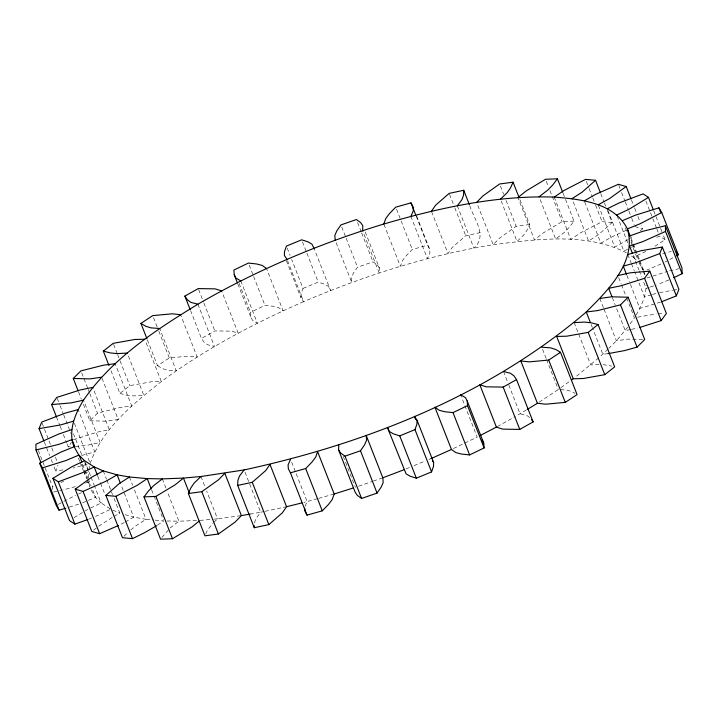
<?xml version="1.0" encoding="UTF-8"?>
<svg xmlns="http://www.w3.org/2000/svg" width="718" height="718" viewBox="0 0 718 718"><rect width="100%" height="100%" fill="white"/><g stroke="black" fill="none" stroke-linecap="round" stroke-linejoin="round"><path stroke-width="0.54" stroke-dasharray="3.59 2.69" d="M626.464 252.781C585.484 232.102 537.001 239.282 493.185 244.694C427.865 255.393 364.412 275.748 303.606 301.677L300.959 297.808L301.102 293.815L303.014 288.403L291.688 259.512M469.805 205.752C473.772 219.008 488.123 236.087 473.862 248.078L457.285 205.77M365.247 231.923L379.4 268.038L379.203 272.993L362.626 230.684M88.852 469.778L89.714 465.569M254.45 522.857L256.012 518.414L260.715 512.23L263.946 511.539M62.933 469.895L55.663 470.945L57.88 465.345M90.145 463.469C102.584 428.359 133.045 403.884 161.326 381.545C205.195 349.11 253.696 323.45 303.606 301.677L287.029 259.377M205.761 533.968L207.385 530.261L213.022 523.18M305.06 506.325L307.133 501.613L290.961 460.346M519.931 199.721L529.633 224.492L527.191 230.047L523.817 234.948L517.041 241.481L500.464 199.173M636.085 315.04C641.345 305.931 646.218 295.78 646.092 285.064M379.4 268.038L377.255 264.915L372.992 261.846L357.51 267.222L353.4 273.19L351.398 277.758L351.766 282.515L335.18 240.207M66.998 443.778L68.219 446.874L71.468 442.387M627.72 327.211L616.403 340.799L608.864 348.293M630.18 323.818L634.479 317.877L627.2 299.298M161.882 537.45L170.274 527.883L178.917 521.205L198.94 520.433M565.524 199.451L574.014 221.117L569.392 227.202L564.312 232.426L555.669 239.094L539.083 196.795M410.867 216.387L427.452 258.686L429.929 253.032L429.642 249.191L427.569 245.17L412.311 249.469L406.128 255.823L402.331 260.822L400.393 266.324L383.816 224.016M83.387 404.27L89.858 420.775L97.504 413.164L120.4 407.42L131.744 406.011L115.167 363.712M608.11 349.047L599.611 357.124M123.945 536.292L128.387 532.02M213.776 522.453L217.536 518.827L241.392 515.614M607.257 210.203L612.113 222.58L598.821 234.382L588.572 240.997L571.986 198.689M598.803 357.833L575.881 376.69M480.315 232.587L465.74 235.692L452.196 247.513L448.014 253.58L431.437 211.28M130.784 529.956L135.765 525.926L146.014 519.311L153.787 520.003M111.03 370.739L119.924 393.446L129.796 385.629L151.327 381.796L161.326 381.545L145.557 341.301M93.502 530.162L97.747 526.877M98.599 526.222L113.094 516.888M640.223 230.801L642.772 228.836L641.56 225.739M560.955 387.612L569.742 381.294M529.633 224.492L516.179 226.296L499.477 238.223L493.185 244.694L476.608 202.386M157.493 525.136L163.785 520.909L154.9 520.11M628.07 239.579L614.752 247.127L598.166 204.818M628.959 238.977L633.393 235.998M147.396 339.91L157.511 365.704L169.304 357.932L188.816 356.119L197.172 357.026L180.586 314.717M539.227 402.08L558.317 389.506L567.094 390.134L572.3 391.786L575.163 393.473M74.089 517.66L84.132 511.512M654.995 246.193L665.065 239.686L663.046 234.526M526.465 409.924L516.287 415.928M124.322 522.507L119.421 525.02M125.255 521.977L133.701 517.139L146.014 519.311L134.284 489.38M574.014 221.117L562.095 221.584L542.745 233.26L534.533 239.92L517.947 197.612M85.047 510.992L87.775 509.43M197.926 304.199L214.502 346.507L207.583 344.73L204.074 342.208L201.471 338.402L214.826 330.908L231.734 331.169L238.179 333.215L221.602 290.907M497.35 426.564L515.345 416.458M58.167 504.458L62.888 501.855M63.83 501.335L75.561 495.357M114.063 516.359L119.834 513.182L112.959 495.635M669.804 259.494L673.583 257.412M612.113 222.58L602.088 221.683L580.683 232.749L570.792 239.399L554.215 197.091M627.64 249.227L623.861 251.085L607.275 208.776M631.418 247.378L634.254 245.978M109.773 509.681L95.557 516.413M661.009 263.982L646.999 269.986M664.976 262.034L666.968 261.056M240.808 280.917L257.385 323.226L252.521 320.363L250.815 317.051L250.465 312.375L264.978 305.383L273.181 306.272L278.772 307.708L283.107 310.831L266.531 268.523M453.453 448.526L477.192 437.082L461.019 395.806M52.531 489.416L52.477 486.58L55.313 485.233M60.976 482.559L63.803 481.213M90.603 508.003L101.166 503.004L110.725 509.224M645.895 251.39L633.411 257.304L630.808 255.608M626.141 230.307L612.14 236.725L600.876 243.16L584.299 200.861M82.588 502.815L95.539 497.377L101.166 503.004L94.704 486.499M668.88 279.939L657.338 284.624M303.014 288.403L318.236 282.129L324.572 284.131L328.494 286.455L330.603 290.548L314.017 248.24M405.975 468.935L409.978 467.283M413.981 465.632L424.975 461.1M428.969 459.448L430.971 458.623M88.844 519.132L91.724 517.965M78.549 493.975L81.565 492.754M656.683 237.245L659.68 236.186L665.065 239.686M646.99 277.983L667.578 271.35M85.559 483.052L88.601 481.966L81.735 464.42M660.596 302.107L639.846 308.426L629.74 282.623M358.542 486.221L372.265 481.455M373.315 481.087L382.82 477.793M73.415 439.694L96.966 432.227L109.324 429.705L92.739 387.397M84.365 473.27L87.408 472.229M649.198 287.388L646.155 288.421L643.319 281.196M650.221 287.038L656.315 284.974M78.702 504.135L66.559 507.994M662.669 253.867L671.24 251.381M651.477 294.802L644.441 296.839L634.73 272.077M652.482 294.506L656.503 293.339M87.129 464.34L73.074 468.073M317.536 498.678L303.885 502.42M318.577 498.391L334.184 493.984M81.753 455.445L94.731 451.882L78.154 409.574M75.39 486.651L62.852 489.99M669.679 270.776L678.923 268.729M637.611 317.176L656.189 313.954M53.608 492.036L61.82 490.215M265.023 511.306L286.563 506.72M659.51 292.639L672.685 290.26M630.404 329.553L625.261 330.603L615.55 305.841M631.436 329.347L637.611 328.081M249.981 514.106L260.715 512.23L244.138 469.922M673.726 290.108L676.841 289.659M607.993 353.651L602.833 354.288L592.727 328.494M200.053 520.388L213.165 519.213M214.26 519.123L217.536 518.827L206.622 490.968M658.226 313.847L664.33 313.533M599.036 364.493L590.752 364.923L578.627 333.96M68.219 446.874L70.247 446.767M75.336 446.506L87.56 445.214L100.098 442.432L83.521 400.123M167.025 520.972L178.917 521.205L167.59 492.315M642.574 339.372L628.026 339.12L616.403 340.799L603.865 308.812M89.858 420.775L106.551 421.188L118.183 419.509L101.597 377.201M603.039 364.591L611.745 366.117M119.924 393.446L126.727 395.187L133.467 395.923L143.824 395.385L127.248 353.076M634.945 226.601L642.772 228.836M125.165 514.707L133.701 517.139L121.171 485.153M112.744 510.103L119.834 513.182M157.511 365.704L162.286 368.522L167.491 370.174L176.26 370.802L159.683 328.494M529.633 417.463L527.003 415.578L520.074 413.801L508.353 383.879M636.229 260.113L633.411 257.304L632.603 255.24M639.047 262.932L643.436 270.282M91.141 490.017L95.539 497.377L91.491 487.055M653.739 210.796L660.21 227.301M660.614 228.333L662.642 233.494M645.931 201.094L656.44 227.929M656.844 228.961L658.46 233.09M631.454 199.945L634.281 207.17M634.685 208.202L636.301 212.331M637.925 216.45L639.944 221.611M618.772 185.325L619.984 188.421M621.6 192.55L624.84 200.807M625.243 201.839L628.474 210.087M628.878 211.119L631.31 217.312M631.714 218.344L634.138 224.537M631.041 238.188L639.541 259.853M639.944 260.885L643.579 270.174M631.014 240.162L632.226 243.258M632.63 244.291L638.697 259.763M639.101 260.796L642.736 270.085M643.14 271.117L644.764 275.245M625.297 227.848L627.317 233.009M630.96 242.298L637.835 259.835M633.213 255.402L638.876 269.842M639.28 270.874L641.704 277.067M617.238 216.028L628.151 243.887M627.855 254.531L631.095 262.788M631.499 263.82L634.326 271.045M600.786 193.689L604.026 201.946M604.43 202.979L605.642 206.075M626.904 275.407L629.336 281.591M586.319 181.439L588.742 187.631M589.146 188.663L592.386 196.92M592.79 197.953L595.213 204.145M595.617 205.168L602.088 221.683M618.71 277.633L621.133 283.825M621.537 284.858L625.584 295.17M612.319 297.584L615.146 304.809M563.091 193.259L565.12 198.419M599.817 298.491L603.461 307.78M546.317 181.34L548.346 186.501M549.961 190.629L562.095 221.584M591.102 324.365L592.323 327.462M574.176 322.615L578.214 332.928M500.41 186.052L503.641 194.309M506.064 200.501L516.179 226.296M542.548 349.262L546.183 358.551M546.595 359.583L558.317 389.506M449.567 194.416L454.413 206.793M454.817 207.825L465.74 235.692M503.498 371.493L507.949 382.847M416.7 216.172L429.642 249.191M416.252 216.271L427.569 245.17M396.542 209.225L412.311 249.469M357.627 222.634L361.262 231.923M361.666 232.955L372.992 261.846M341.741 226.978L345.789 237.299M346.193 238.331L357.51 267.222M302.466 241.885L306.514 252.206M306.918 253.23L318.236 282.129M287.245 248.159L290.072 255.384M286.392 260.661L300.959 297.808M343.24 456.361L355.374 487.316M249.2 265.139L253.248 275.461M253.651 276.493L264.978 305.383M239.139 283.484L250.465 312.375M237.882 284.032L250.815 317.051M198.644 289.632L203.499 302.018M203.903 303.05L214.826 330.908M190.548 310.544L201.471 338.402M153.526 317.688L157.17 326.977M158.786 331.106L169.304 357.932M200.959 476.519L205.007 486.84M113.623 344.362L117.258 353.642M117.662 354.674L119.682 359.835M120.094 360.867L129.796 385.629M162.331 478.906L165.975 488.186M151.651 489.945L153.679 495.106M154.083 496.138L163.381 519.877M129.428 477.003L132.668 485.251M81.735 372.92L87.802 388.402M88.206 389.434L89.418 392.531M89.822 393.563L97.504 413.164M78.531 391.884L81.358 399.109M103.248 470.873L106.488 479.121M106.892 480.154L112.555 494.603M97.783 476.196L100.206 482.388M100.61 483.42L105.061 494.774M74.376 423.225L89.741 462.437M84.589 460.696L90.656 476.178M91.06 477.21L94.291 485.467M73.469 433.708L82.364 456.406M84.787 462.598L88.431 471.888L88.565 479.723M57.243 398.418L59.666 404.611M60.07 405.643L63.31 413.9M63.714 414.932L70.992 433.501M82.597 464.358L84.616 469.509M85.02 470.541L87.856 477.766M88.26 478.798L91.087 486.023M78.459 458.147L79.68 461.243M80.084 462.275L83.315 470.523M83.719 471.555L86.555 478.78M86.959 479.812L89.786 487.037M56.489 416.952L59.72 425.209M60.124 426.241L61.748 430.369M63.363 434.489L66.594 442.746M42.075 423.144L44.103 428.296M44.507 429.328L51.382 446.874M51.786 447.906L53.805 453.067M55.421 457.195L57.44 462.356M44.336 442.055L49.596 455.472M51.211 459.601L52.432 462.688M54.047 466.817L55.663 470.945M38.323 450.464L52.477 486.58M643.983 271.207L645.123 275.281M88.601 481.966L90.315 488.078"/><path stroke-width="1.08" d="M301.722 502.959L286.563 506.72L282.389 512.796L268.837 524.616L254.262 527.721L237.685 485.413L237.864 480.548L239.435 476.106L244.138 469.922C367.392 443.275 489.622 394.649 586.256 311.989C607.599 290.593 637.045 262.205 627.406 228.898C614.078 202.584 580.386 199.191 554.215 197.091C496.326 195.197 439.075 207.924 383.816 224.016C319.133 243.725 256.425 270.228 197.926 304.199C155.465 330.074 112.17 358.524 83.521 400.123C76.252 411.926 70.238 425.478 72.024 439.658C73.137 448.113 79.698 454.162 81.789 462.293M254.262 527.721L254.334 525.773M414.394 416.323L417.041 420.192L416.898 424.185L414.986 429.597L431.563 471.905L416.341 478.179L410.005 476.169L406.083 473.853L387.397 427.452L389.506 431.545L393.428 433.869L399.764 435.871L414.986 429.597M417.041 420.192L433.627 462.5L433.475 466.494L431.563 471.905M431.437 211.28L435.611 205.204L449.163 193.384L463.738 190.279L463.55 195.143L461.988 199.586L457.285 205.77M338.6 449.962L340.745 453.085L345.008 456.154L360.49 450.778L364.6 444.81L366.602 440.242L366.234 435.485L382.82 477.793L383.179 482.55L381.177 487.118L377.067 493.086L361.594 498.454L357.322 495.393L355.186 492.27L338.6 449.962L338.797 445.007M362.626 230.684L362.814 225.73L360.678 222.607L356.406 219.546L340.933 224.913L336.823 230.882L334.821 235.45L335.18 240.207M383.816 224.016L385.745 218.514L389.542 213.515L395.735 207.161L410.992 202.862L413.065 206.883L413.353 210.733L410.867 216.387M290.548 459.314L288.071 464.968L288.358 468.809L290.431 472.83L305.689 468.531L311.872 462.177L315.669 457.178L317.607 451.676L334.184 493.984L332.254 499.486L328.458 504.485L322.265 510.839L307.008 515.138L304.935 511.117L304.719 508.236M43.933 441.023L39.086 428.637L41.671 422.112L65.167 413.137L78.154 409.574M661.565 301.766L676.329 295.888L659.743 253.589L662.337 247.055L640.932 250.744L627.855 254.531M676.329 295.888L678.914 289.363L662.337 247.055M249.981 514.106L241.392 515.614L235.1 522.085L218.398 534.012L204.944 535.816L188.367 493.508L190.808 487.953L194.183 483.052L200.959 476.519L244.138 469.922M476.608 202.386L482.9 195.915L499.602 183.987L513.056 182.184L510.615 187.739L507.231 192.648L500.464 199.173M56.489 416.952L51.633 404.566L56.839 397.386L80.389 389.919L92.739 387.397M611.915 296.552L608.676 288.295L621.034 285.773L644.585 278.306L649.781 271.126L666.367 313.434L661.161 320.614L639.729 327.471M199.227 521.053L191.832 527.048L172.491 538.724L160.563 539.191L143.986 496.883L148.608 490.798L153.688 485.574L162.331 478.906L183.467 478.08L200.959 476.519M562.688 192.227L557.437 178.809L552.815 184.894L547.726 190.117L539.083 196.795M78.127 390.852L73.272 378.467L80.928 370.856L103.814 365.121L115.167 363.712M590.295 322.301L586.256 311.989L597.6 310.58L620.496 304.836L628.142 297.225L644.728 339.533L637.072 347.144L624.31 350.635L607.993 353.651M156.596 525.747L144.578 532.693L132.489 538.626L122.464 537.719L105.887 495.42L119.179 483.618L129.428 477.003L147.208 478.601L162.331 478.906M600.383 192.657L595.536 180.281L582.235 192.074L571.986 198.689M517.947 197.612L526.168 190.952L545.509 179.276L557.437 178.809M237.685 485.413L252.26 482.308L265.804 470.487L269.986 464.42L286.563 506.72M109.001 365.579L103.347 351.138L113.22 343.33L134.751 339.488L144.749 339.237M573.251 378.763L556.674 336.455L566.673 336.204L588.204 332.371L598.076 324.554L614.653 366.862L604.78 374.67L583.249 378.512L573.251 378.763L571.492 380.028M118.407 525.495L99.631 533.707L91.805 531.473L75.228 489.164L91.707 477.228L103.248 470.873L117.124 474.84L129.428 477.003M631.05 198.913L626.195 186.527L609.708 198.464L598.166 204.818M554.215 197.091L564.106 190.441L585.511 179.374L595.536 180.281M188.367 493.508L201.821 491.704L218.523 479.777L224.815 473.306L241.392 515.614M146.993 338.878L140.925 323.396L152.719 315.624L172.239 313.811L180.586 314.717M537.414 403.283L520.828 360.974L529.184 361.881L548.696 360.068L560.489 352.296L577.075 394.604L565.281 402.376L545.761 404.189L537.414 403.283L527.38 409.368M87.892 519.518L74.905 524.122L69.511 520.622L52.935 478.314L72.105 466.61L84.589 460.696L94.139 466.915L103.248 470.873M653.335 209.764L648.489 197.378L629.318 209.091L616.834 214.996M584.299 200.861L595.554 194.416L618.369 184.293L626.195 186.527M143.986 496.883L155.905 496.416L175.255 484.74L183.467 478.08L189.13 492.53M190.144 309.512L184.885 296.103L198.24 288.6L215.158 288.86L221.602 290.907M516.529 379.598L533.115 421.897L519.76 429.4L502.842 429.14L496.398 427.093L479.821 384.785L486.265 386.831L503.174 387.092L516.529 379.598L513.926 375.792L510.417 373.27L503.498 371.493M65.482 508.308L59.055 510.166L56.273 505.499L39.696 463.2L60.967 452.071L74.017 446.793M622.461 220.623L635.412 215.185L658.945 207.834L661.727 212.501L640.456 223.621L627.406 228.898L630.233 236.123M676.419 255.85L678.304 254.8L661.727 212.501M480.073 435.584L496.398 427.093M607.275 208.776L619.571 202.745L643.095 193.878L648.489 197.378M105.887 495.42L115.912 496.317L137.317 485.251L147.208 478.601L151.247 488.922M467.185 400.949L483.761 443.257L484.111 447.933L469.608 454.925L461.396 454.036L455.813 452.6L451.469 449.477L434.893 407.169L439.228 410.292L444.819 411.728L453.022 412.617L467.535 405.625L467.185 400.949L465.479 397.637L460.615 394.774M629.399 236.034L642.61 231.349L665.415 225.739L665.523 231.42L642.789 241.625L629.569 246.112L632.405 253.337M673.61 277.749L682.1 273.729L682.001 268.047L665.415 225.739M430.971 458.623L451.469 449.477M75.228 489.164L83.055 491.399L105.86 481.275L117.124 474.84L120.364 483.088M659.743 253.589L636.247 262.555L623.269 266.118L626.5 274.375M382.82 477.793L403.983 469.76M52.935 478.314L58.32 481.814L81.852 472.947L94.139 466.915L97.379 475.163M71.845 429.579L58.634 434.067L35.9 444.271L35.999 449.953L40.854 462.338M334.184 493.984L353.256 487.98M73.559 421.161L60.492 424.948L39.086 428.637M39.696 463.2L42.479 467.858L66.002 460.507L78.953 455.068L84.589 460.696M617.902 275.568L630.44 272.786L649.781 271.126M83.521 400.123L70.983 402.906L51.633 404.566M35.999 449.953L58.813 444.352L72.024 439.658L74.448 445.851M599.817 298.491L611.449 296.812L628.142 297.225M101.597 377.201L89.974 378.88L73.272 378.467M574.176 322.615L584.533 322.077L591.273 322.813L598.076 324.554M127.248 353.076L116.89 353.615L110.141 352.879L103.347 351.138M541.74 347.198L550.509 347.826L555.714 349.478L560.489 352.296M159.683 328.494L150.906 327.866L145.7 326.214L140.925 323.396M197.926 304.199L190.997 302.422L187.488 299.909L184.885 296.103M240.808 280.917L235.944 278.054L234.239 274.743L233.889 270.067L248.392 263.075L256.604 263.964L262.187 265.4L266.531 268.523M432.568 460.947L433.627 462.5M287.029 259.377L284.373 255.5L284.525 251.506L286.437 246.094L301.659 239.821L307.995 241.831L311.917 244.147L314.017 248.24M531.553 419.617L533.115 421.897M676.634 252.009L678.304 254.8M482.056 439.946L483.761 443.257M658.945 207.834L660.56 211.963M665.523 231.42L682.1 273.729M644.585 278.306L661.161 320.614M620.496 304.836L637.072 347.144M588.204 332.371L604.78 374.67M513.056 182.184L518.71 196.624M548.696 360.068L565.281 402.376M463.738 190.279L469.401 204.729M503.174 387.092L519.76 429.4M410.992 202.862L415.839 215.238M467.535 405.625L484.111 447.933M453.022 412.617L469.608 454.925M414.798 417.355L415.605 419.42M399.764 435.871L416.341 478.179M360.49 450.778L377.067 493.086M345.008 456.154L361.594 498.454M234.239 274.743L237.478 283M305.689 468.531L322.265 510.839M290.431 472.83L307.008 515.138M252.26 482.308L268.837 524.616M201.821 491.704L218.398 534.012M155.905 496.416L172.491 538.724M115.912 496.317L132.489 538.626M83.055 491.399L99.631 533.707M58.32 481.814L74.905 524.122M42.479 467.858L59.055 510.166"/></g></svg>
